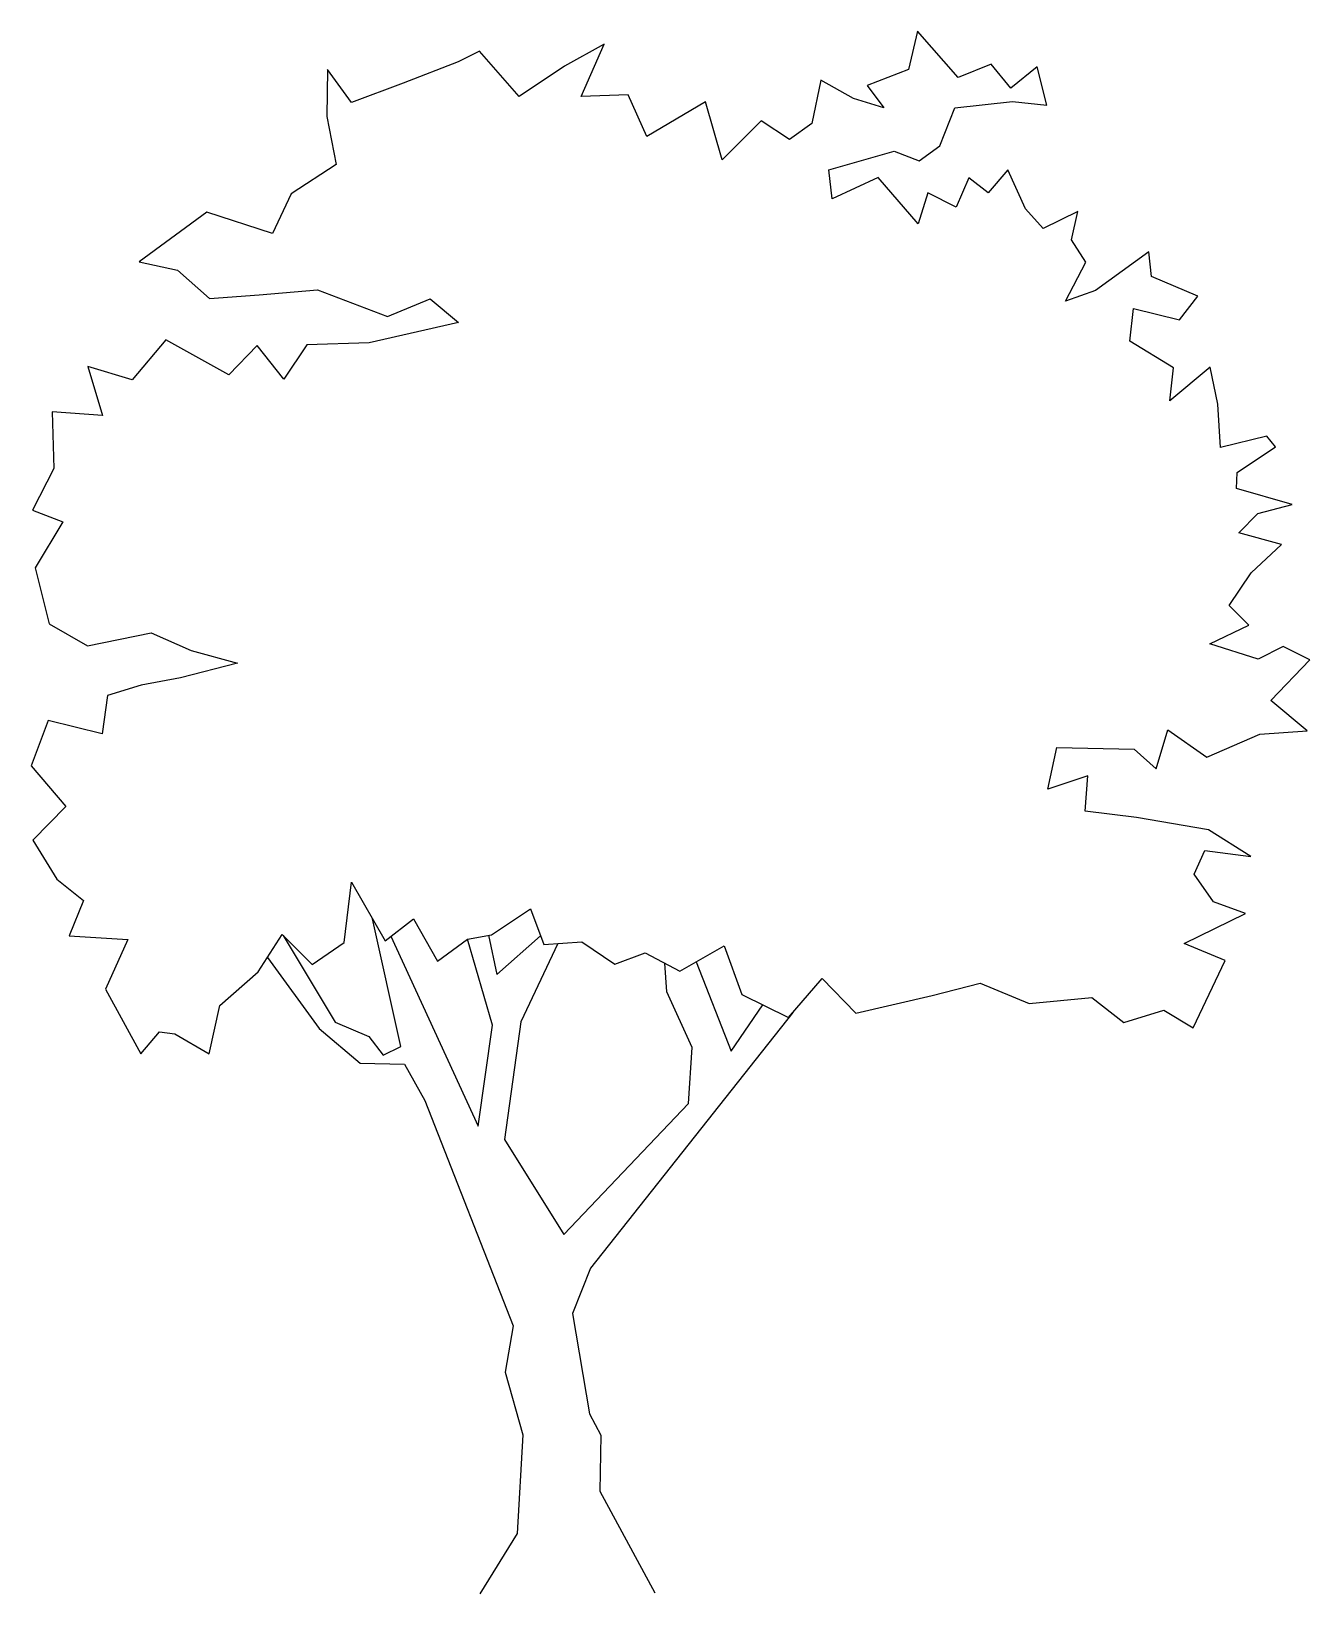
# Model space of a CAD drawing. Extents: x -2.06 to 2.97, y 0.01 to 6.14.
import ezdxf

# ---------------------------------------------------------------- set-up
doc = ezdxf.new("R2010")
doc.units = 0
doc.header["$LTSCALE"] = 10
doc.header["$MEASUREMENT"] = 0
doc.layers.get('0').update_dxf_attribs({"linetype": 'CONTINUOUS'})

msp = doc.modelspace()

# ---------------------------------------------------------------- linework, layer by layer
msp.add_lwpolyline([(-1.3559, 2.1275), (-1.3138, 2.3186), (-1.1634, 2.4507), (-1.0696, 2.5969), (-0.9514, 2.4784), (-0.8259, 2.5658), (-0.7977, 2.8026), (-0.6656, 2.5725), (-0.554, 2.659), (-0.4597, 2.4917), (-0.3412, 2.5791), (-0.2476, 2.5959), (-0.0942, 2.6972), (-0.0416, 2.5578), (0.1077, 2.5676), (0.237, 2.4809), (0.3555, 2.5255), (0.4917, 2.4527), (0.666, 2.553), (0.7354, 2.3618), (0.9194, 2.271), (1.052, 2.4241), (1.1842, 2.2876), (1.4839, 2.3569), (1.672, 2.4054), (1.864, 2.3256), (2.1109, 2.3491), (2.2361, 2.2515), (2.3934, 2.3), (2.5088, 2.2302), (2.6345, 2.4948), (2.4734, 2.5617), (2.7144, 2.6798), (2.589, 2.7248), (2.5125, 2.8333), (2.5545, 2.9268), (2.7356, 2.9027), (2.5685, 3.0074), (2.2859, 3.0565), (2.0839, 3.0807), (2.095, 3.22), (1.9377, 3.1684), (1.9727, 3.3316), (2.2763, 3.3243), (2.3628, 3.2475), (2.4087, 3.4008), (2.5619, 3.2931), (2.771, 3.3834), (2.9561, 3.3971), (2.813, 3.5157), (2.9664, 3.6757), (2.862, 3.7276), (2.7644, 3.679), (2.5734, 3.7389), (2.7267, 3.8114), (2.6502, 3.8891), (2.7369, 4.0174), (2.8555, 4.1287), (2.6884, 4.1747), (2.7621, 4.2512), (2.8975, 4.2859), (2.6786, 4.3489), (2.6817, 4.4116), (2.8321, 4.5119), (2.7973, 4.5538), (2.6161, 4.5092), (2.6054, 4.6794), (2.5747, 4.8257), (2.4173, 4.6936), (2.4314, 4.8229), (2.2604, 4.9276), (2.2745, 5.056), (2.4555, 5.011), (2.5263, 5.1045), (2.3443, 5.1813), (2.3344, 5.2789), (2.1253, 5.1259), (2.0068, 5.0842), (2.0866, 5.2374), (2.0309, 5.325), (2.056, 5.4365), (1.9195, 5.37), (1.85, 5.4467), (1.7805, 5.6), (1.7037, 5.5096), (1.6272, 5.5694), (1.5783, 5.454), (1.4669, 5.5099), (1.4289, 5.3885), (1.2719, 5.5698), (1.0906, 5.4864), (1.0769, 5.6009), (1.3347, 5.6742), (1.4322, 5.6353), (1.5129, 5.6949), (1.5718, 5.8441), (1.7987, 5.8687), (1.9341, 5.8546), (1.8964, 6.005), (1.7918, 5.9215), (1.7153, 6.0151), (1.5859, 5.9635), (1.4259, 6.1449), (1.3908, 5.9946), (1.2275, 5.9321), (1.2931, 5.8445), (1.1747, 5.8804), (1.0464, 5.9533), (1.0114, 5.7821), (0.9237, 5.7195), (0.8124, 5.7933), (0.6589, 5.6402), (0.5935, 5.8672), (0.3624, 5.7312), (0.29, 5.8955), (0.1049, 5.8887), (0.1957, 6.0937), (0.0393, 6.0073), (-0.139, 5.889), (-0.295, 6.0664), (-0.3787, 6.0247), (-0.5947, 5.9414), (-0.7969, 5.865), (-0.8913, 5.9945), (-0.8945, 5.8094), (-0.8569, 5.6212), (-1.0342, 5.506), (-1.108, 5.3498), (-1.3657, 5.4338), (-1.6307, 5.239), (-1.4804, 5.207), (-1.3552, 5.0954), (-1.1601, 5.109), (-0.9302, 5.1297), (-0.6556, 5.0248), (-0.4883, 5.0943), (-0.377, 5.0006), (-0.7284, 4.9204), (-0.9722, 4.9137), (-1.063, 4.7785), (-1.1673, 4.911), (-1.2789, 4.7957), (-1.5266, 4.9324), (-1.6591, 4.7753), (-1.8332, 4.8282), (-1.7747, 4.6361), (-1.9728, 4.6503), (-1.9661, 4.4273), (-2.0499, 4.2642), (-1.9315, 4.2183), (-2.0402, 4.0373), (-1.9848, 3.8172), (-1.8346, 3.7305), (-1.5837, 3.7819), (-1.4266, 3.7121), (-1.2455, 3.6631), (-1.4685, 3.6046), (-1.6228, 3.5769), (-1.7552, 3.5353), (-1.7763, 3.3851), (-1.9882, 3.4381), (-2.0551, 3.26), (-1.919, 3.0996), (-2.0485, 2.9674), (-1.9542, 2.814), (-1.8498, 2.7303), (-1.9057, 2.591), (-1.6758, 2.5768), (-1.7636, 2.3818), (-1.6246, 2.1279), (-1.5508, 2.2144), (-1.4911, 2.2073)], close=True)
for points in [[(-1.0662, 2.5934), (-0.8611, 2.2523), (-0.7288, 2.1964), (-0.6731, 2.1227), (-0.6034, 2.1575), (-0.715, 2.6586)], [(-0.6424, 2.5905), (-0.3003, 1.8436), (-0.244, 2.2406), (-0.3412, 2.5791)], [(-0.2592, 2.5938), (-0.2269, 2.4396), (-0.0545, 2.5919)], [(0.0136, 2.5614), (-0.1326, 2.2544), (-0.1958, 1.7917), (0.0366, 1.4182), (0.5259, 1.9331), (0.5401, 2.153), (0.4419, 2.3721), (0.4331, 2.484)], [(-1.1275, 2.5067), (-0.9238, 2.2275), (-0.7637, 2.092), (-0.5896, 2.0878), (-0.5091, 1.9453), (-0.1619, 1.0591), (-0.194, 0.878), (-0.1246, 0.6311), (-0.146, 0.244), (-0.2926, 0.0073)], [(0.5566, 2.49), (0.6934, 2.1389), (0.8183, 2.3209)], [(0.936, 2.2901), (0.1409, 1.2857), (0.071, 1.1076), (0.1372, 0.7144), (0.1819, 0.6308), (0.1787, 0.4108), (0.3941, 0.0105)]]:
    msp.add_lwpolyline(points)

doc.saveas('drawing.dxf')
